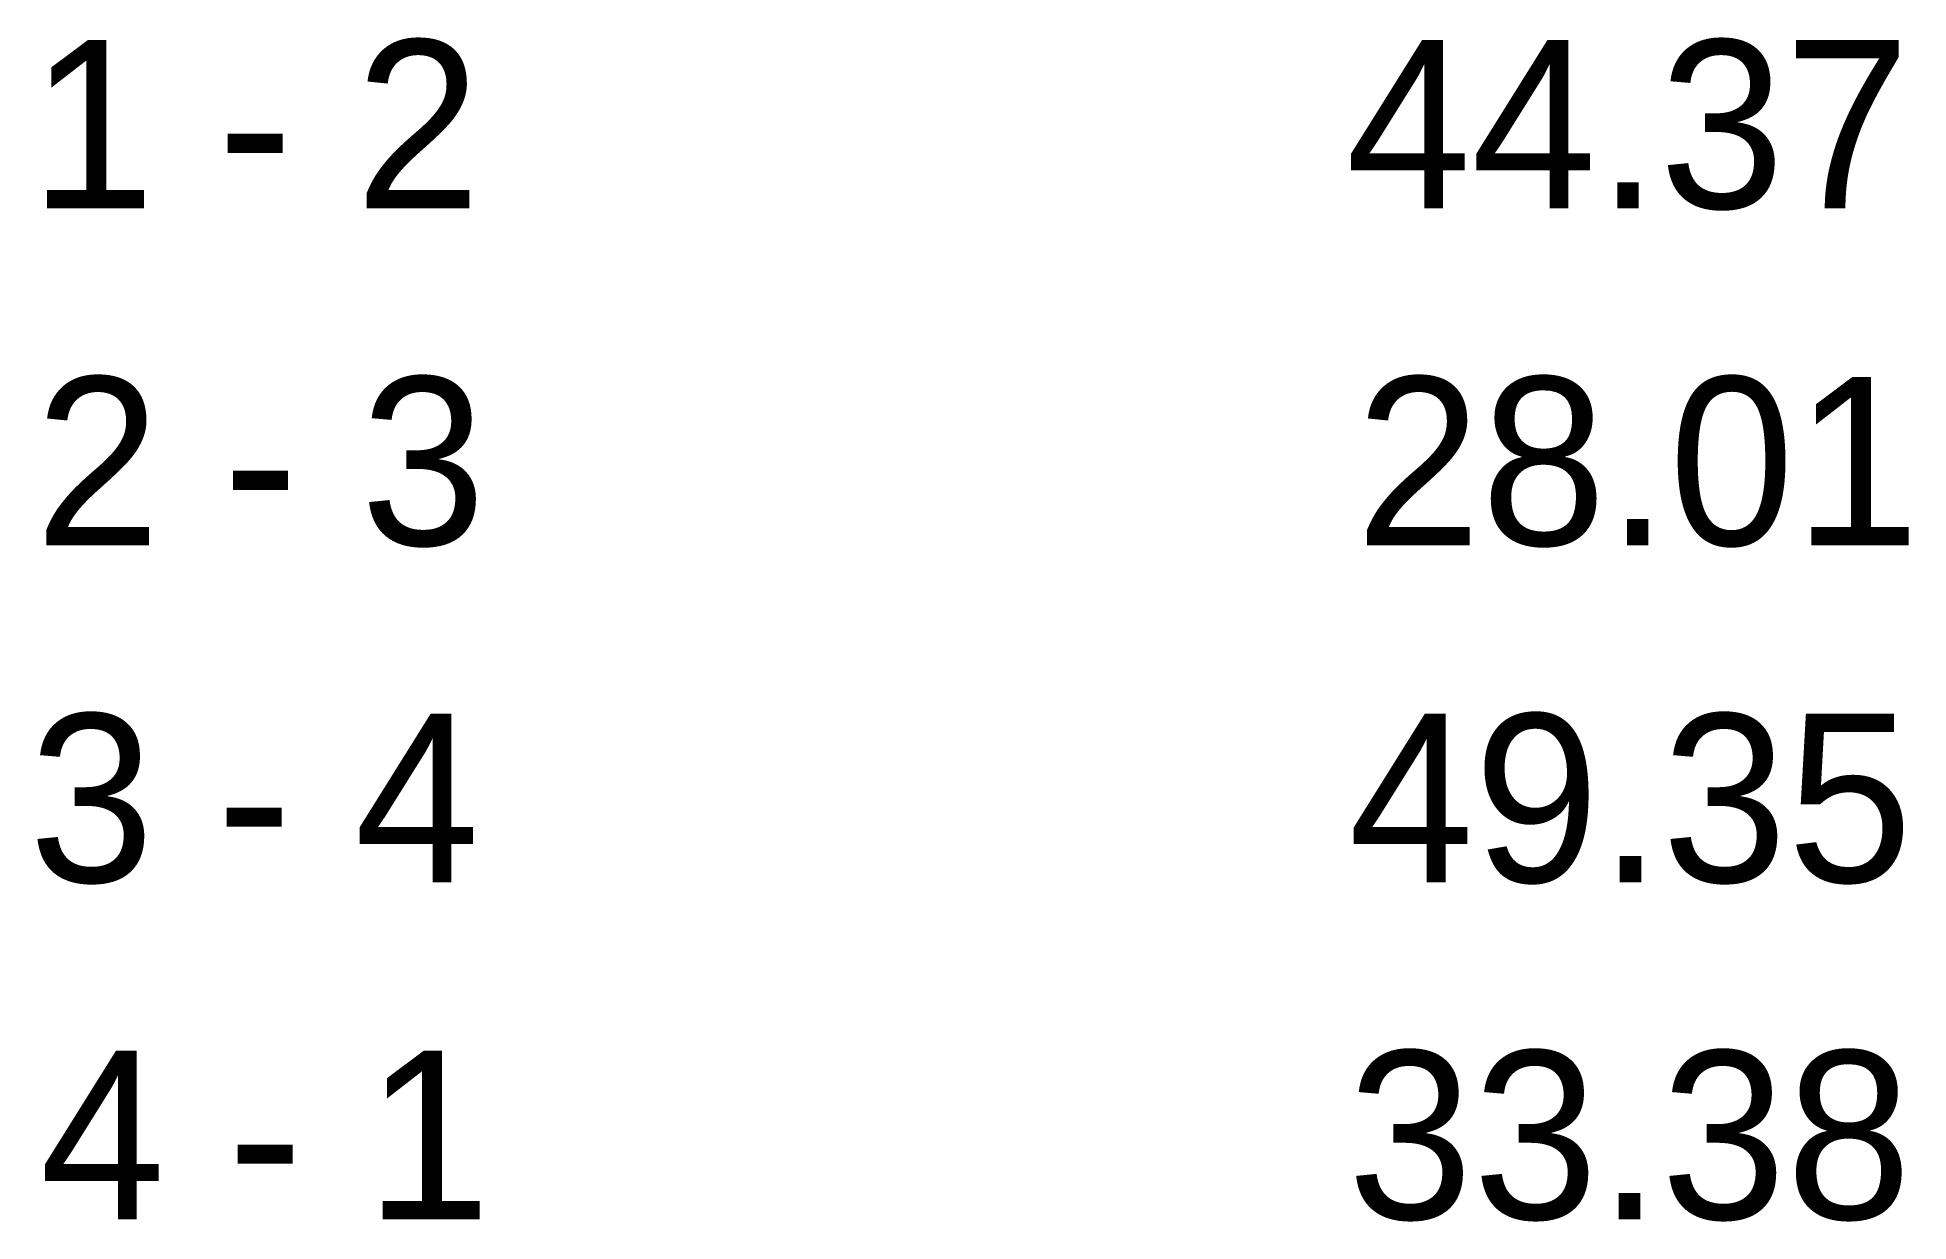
# Model space of a CAD drawing. Extents: x 531515 to 535021, y 1847017 to 1847600.
# Drawn here: x 531514.7 to 531581.3, y 1847084.5 to 1847126.6 of the extents above.
import ezdxf

# ---------------------------------------------------------------- set-up
doc = ezdxf.new("R2010")
doc.units = 0
doc.layers.add('Level 52', color=7, linetype='Continuous')

msp = doc.modelspace()

# ---------------------------------------------------------------- texts
at = {"layer": 'Level 52'}
for s, p in [('1 - 2', (531514.432, 1847120.556)), ('44.37', (531561.297, 1847120.556)), ('2 - 3', (531514.616, 1847108.556)), ('28.01', (531561.642, 1847108.556)), ('3 - 4', (531514.401, 1847096.556)), ('49.35', (531561.39, 1847096.556)), ('33.38', (531561.352, 1847084.556)), ('4 - 1', (531514.791, 1847084.556))]:
    msp.add_text(s, height=6, dxfattribs=at).set_placement(p)

doc.saveas('drawing.dxf')
